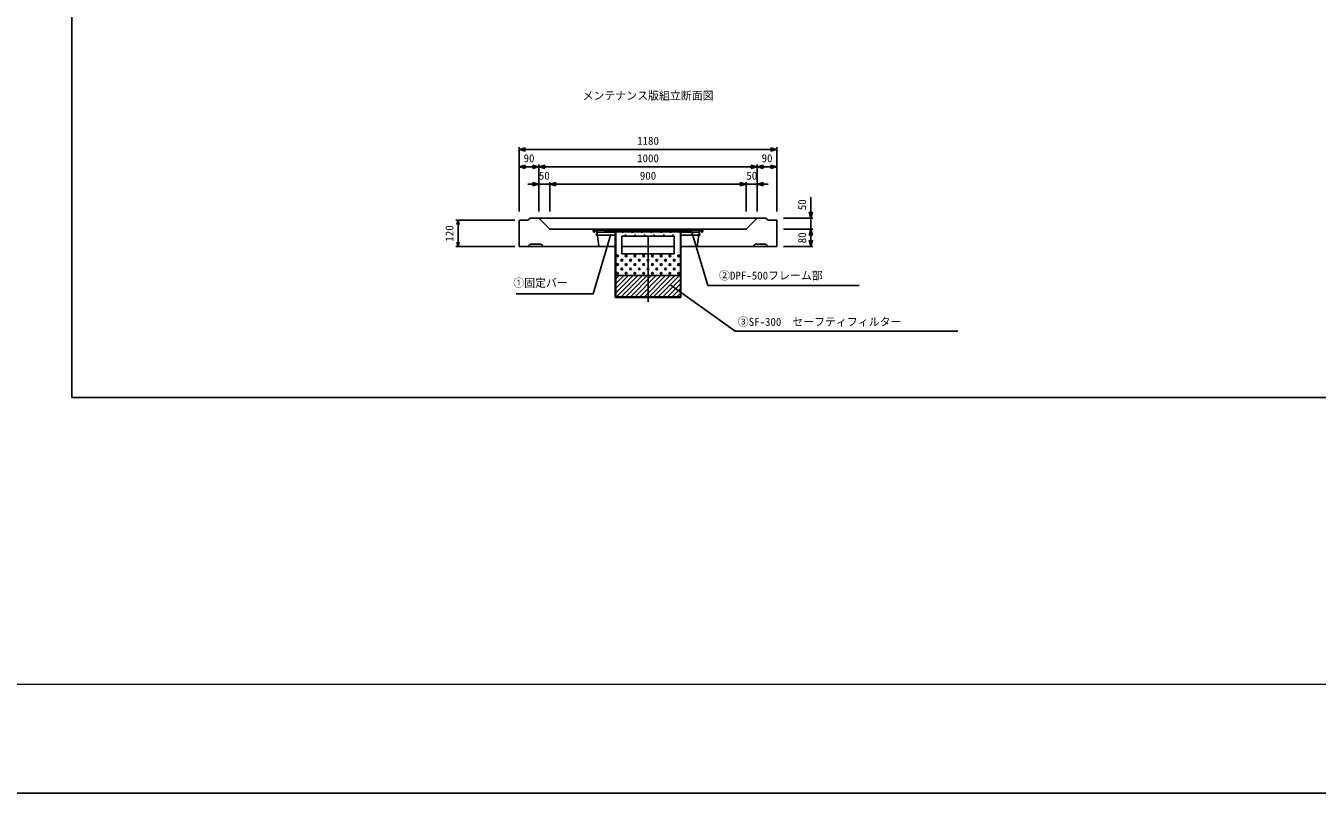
# Model space of a CAD drawing. Units: millimetres, scale not verified. Extents: x -10500 to 10500, y -7425 to 7425.
# Drawn here: x -1360 to 4554, y -7425 to -3909 of the extents above; entities that cross this region are included whole.
import ezdxf
from ezdxf.enums import TextEntityAlignment as Align

# ---------------------------------------------------------------- set-up
doc = ezdxf.new("R2010")
doc.units = ezdxf.units.MM
doc.header["$LTSCALE"] = 25
doc.linetypes.add('DOTTED', pattern=[1.75, 0.25, -1.5])
doc.linetypes.add('LONG_DASHED_DOTTED', pattern=[15.25, 12, -1.5, 0.25, -1.5])
for name, color, linetype, lineweight in [('0-0_CENTER', 7, 'LONG_DASHED_DOTTED', 25), ('0-1_DIM', 7, 'Continuous', 25), ('0-2_Defpoints', 5, 'Continuous', 25), ('0-3_HATCH', 6, 'Continuous', 25), ('0-5_OUTLINE', 3, 'Continuous', 25), ('0-6_OUTLINE2', 4, 'DOTTED', 25), ('0-7_TXT', 7, 'Continuous', 25), ('0-8_WAKU', 3, 'Continuous', 13)]:
    doc.layers.add(name, color=color, linetype=linetype, lineweight=lineweight)
doc.styles.add('ＭＳ ゴシック', font='')
doc.styles.get('ＭＳ ゴシック').set_extended_font_data('MS Gothic')

msp = doc.modelspace()

# ---------------------------------------------------------------- linework, layer by layer
at = {"layer": '0-0_CENTER'}
msp.add_line((1489.35, -5173.01), (1489.35, -4841.71), dxfattribs=at)
at = {"layer": '0-1_DIM'}
for p, q in [((899.35, -4465.23), (899.35, -4760.23)), ((899.35, -4475.23), (928.32, -4467.47)), ((899.35, -4475.23), (2079.35, -4475.23)), ((899.35, -4475.23), (928.32, -4483)), ((2079.35, -4475.23), (2050.37, -4467.47)), ((2079.35, -4475.23), (2050.37, -4483)), ((2079.35, -4465.23), (2079.35, -4760.23)), ((899.35, -4555.23), (928.32, -4547.47)), ((989.35, -4555.23), (960.37, -4547.47)), ((989.35, -4545.23), (989.35, -4760.23)), ((989.35, -4555.23), (1018.32, -4547.47)), ((1989.35, -4555.23), (1960.37, -4547.47)), ((1989.35, -4545.23), (1989.35, -4760.23)), ((1989.35, -4555.23), (2018.32, -4547.47)), ((2079.35, -4555.23), (2050.37, -4547.47)), ((899.35, -4555.23), (989.35, -4555.23)), ((899.35, -4555.23), (928.32, -4563)), ((989.35, -4555.23), (960.37, -4563)), ((989.35, -4555.23), (1989.35, -4555.23)), ((989.35, -4555.23), (1018.32, -4563)), ((1989.35, -4555.23), (1960.37, -4563)), ((1989.35, -4555.23), (2079.35, -4555.23)), ((1989.35, -4555.23), (2018.32, -4563)), ((2079.35, -4555.23), (2050.37, -4563)), ((989.35, -4635.23), (939.35, -4635.23)), ((989.35, -4635.23), (960.37, -4627.47)), ((989.35, -4635.23), (960.37, -4643)), ((989.35, -4635.23), (1039.35, -4635.23)), ((1039.35, -4625.23), (1039.35, -4760.23)), ((1039.35, -4635.23), (1068.32, -4627.47)), ((1039.35, -4635.23), (1939.35, -4635.23)), ((1039.35, -4635.23), (1068.32, -4643)), ((1939.35, -4635.23), (1910.37, -4627.47)), ((1939.35, -4635.23), (1910.37, -4643)), ((1939.35, -4625.23), (1939.35, -4760.23)), ((1939.35, -4635.23), (1989.35, -4635.23)), ((1989.35, -4635.23), (2018.32, -4643)), ((2234.35, -4694.63), (2234.35, -4790.23)), ((2234.35, -4790.23), (2226.58, -4761.25)), ((2234.35, -4790.23), (2242.11, -4761.25)), ((609.35, -4800.23), (879.35, -4800.23)), ((619.35, -4800.23), (614.17, -4819.55)), ((619.35, -4920.23), (619.35, -4800.23)), ((619.35, -4800.23), (624.52, -4819.55)), ((2244.35, -4790.23), (2109.35, -4790.23)), ((2244.35, -4840.23), (2109.35, -4840.23)), ((2234.35, -4840.23), (2226.58, -4869.21)), ((2234.35, -4840.23), (2234.35, -4790.23)), ((2234.35, -4920.23), (2234.35, -4840.23)), ((2234.35, -4840.23), (2242.11, -4869.21)), ((619.35, -4920.23), (614.17, -4900.91)), ((619.35, -4920.23), (624.52, -4900.91)), ((2234.35, -4920.23), (2226.58, -4891.25)), ((2234.35, -4920.23), (2242.11, -4891.25)), ((609.35, -4920.23), (879.35, -4920.23)), ((2244.35, -4920.23), (2109.35, -4920.23))]:
    msp.add_line(p, q, dxfattribs=at)
msp.add_lwpolyline([(2039.35, -4635.23), (1989.35, -4635.23), (2018.32, -4627.47)], dxfattribs=at)
at = {"layer": '0-2_Defpoints'}
msp.add_lwpolyline([(-10500, -7425), (10500, -7425), (10500, 7425), (-10500, 7425)], close=True, dxfattribs=at)
at = {"layer": '0-3_HATCH'}
for p, q in [((1339.35, -5134.95), (1421.06, -5053.23)), ((1339.35, -5113.74), (1399.85, -5053.23)), ((1339.35, -5092.52), (1378.64, -5053.23)), ((1339.35, -5071.31), (1357.42, -5053.23)), ((1342.28, -5153.23), (1442.28, -5053.23)), ((1363.49, -5153.23), (1463.49, -5053.23)), ((1384.7, -5153.23), (1484.7, -5053.23)), ((1405.92, -5153.23), (1505.92, -5053.23)), ((1427.13, -5153.23), (1527.13, -5053.23)), ((1448.34, -5153.23), (1548.34, -5053.23)), ((1469.55, -5153.23), (1569.55, -5053.23)), ((1490.77, -5153.23), (1590.77, -5053.23)), ((1511.98, -5153.23), (1611.98, -5053.23)), ((1533.19, -5153.23), (1633.19, -5053.23)), ((1554.41, -5153.23), (1639.35, -5068.29)), ((1575.62, -5153.23), (1639.35, -5089.51)), ((1596.83, -5153.23), (1639.35, -5110.72)), ((1618.05, -5153.23), (1639.35, -5131.93))]:
    msp.add_line(p, q, dxfattribs=at)
for centre in [(1349.35, -4963.23), (1389.35, -4963.23), (1429.35, -4963.23), (1469.35, -4963.23), (1509.35, -4963.23), (1549.35, -4963.23), (1589.35, -4963.23), (1629.35, -4963.23), (1349.35, -5003.23), (1369.35, -4983.23), (1369.35, -5023.23), (1389.35, -5003.23), (1409.35, -4983.23), (1409.35, -5023.23), (1429.35, -5003.23), (1449.35, -4983.23), (1449.35, -5023.23), (1469.35, -5003.23), (1489.35, -4983.23), (1489.35, -5023.23), (1509.35, -5003.23), (1529.35, -4983.23), (1529.35, -5023.23), (1549.35, -5003.23), (1569.35, -4983.23), (1569.35, -5023.23), (1589.35, -5003.23), (1609.35, -4983.23), (1609.35, -5023.23), (1629.35, -5003.23), (1349.35, -5043.23), (1389.35, -5043.23), (1429.35, -5043.23), (1469.35, -5043.23), (1509.35, -5043.23), (1549.35, -5043.23), (1589.35, -5043.23), (1629.35, -5043.23)]:
    msp.add_circle(centre, 4, dxfattribs=at)
at = {"layer": '0-5_OUTLINE'}
for p, q in [((899.35, -4800.23), (899.35, -4920.23)), ((899.35, -4800.23), (939.35, -4800.23)), ((989.35, -4790.23), (1039.35, -4840.23)), ((1039.35, -4840.23), (1939.35, -4840.23)), ((1239.35, -4855.23), (1236.85, -4840.23)), ((1241.85, -4855.23), (1241.85, -4843.23)), ((1241.85, -4843.23), (1736.85, -4843.23)), ((1243.85, -4855.23), (1243.85, -4845.23)), ((1244.35, -4855.23), (1246.85, -4845.23)), ((1264.35, -4920.23), (1254.35, -4845.23)), ((1289.35, -4843.23), (1299.35, -4853.23)), ((1292.17, -4843.23), (1290.76, -4844.65)), ((1292.17, -4843.23), (1300.17, -4851.23)), ((1686.52, -4843.23), (1678.52, -4851.23)), ((1689.35, -4843.23), (1679.35, -4853.23)), ((1686.52, -4843.23), (1687.93, -4844.65)), ((1714.35, -4920.23), (1724.35, -4845.23)), ((1734.35, -4855.23), (1731.85, -4845.23)), ((1734.85, -4855.23), (1734.85, -4845.23)), ((1736.85, -4855.23), (1736.85, -4843.23)), ((1739.35, -4855.23), (1741.85, -4840.23)), ((1939.35, -4840.23), (1989.35, -4790.23)), ((2029.35, -4790.23), (2039.35, -4800.23)), ((2079.35, -4800.23), (2039.35, -4800.23)), ((2079.35, -4800.23), (2079.35, -4920.23)), ((1239.35, -4855.23), (1244.35, -4855.23)), ((1255.68, -4855.23), (1339.35, -4855.23)), ((1257.41, -4868.23), (1339.35, -4868.23)), ((1299.35, -4853.23), (1297.93, -4854.65)), ((1299.35, -4853.23), (1679.35, -4853.23)), ((1300.17, -4851.23), (1678.52, -4851.23)), ((1339.35, -5153.23), (1339.35, -4853.23)), ((1341.35, -5153.23), (1341.35, -4853.23)), ((1369.35, -4953.23), (1369.35, -4873.23)), ((1369.35, -4873.23), (1609.35, -4873.23)), ((1609.35, -4953.23), (1609.35, -4873.23)), ((1637.35, -5153.23), (1637.35, -4853.23)), ((1639.35, -5153.23), (1639.35, -4853.23)), ((1639.35, -4855.23), (1723.01, -4855.23)), ((1639.35, -4868.23), (1721.28, -4868.23)), ((1679.35, -4853.23), (1680.76, -4854.65)), ((1734.35, -4855.23), (1739.35, -4855.23)), ((899.35, -4920.23), (1339.35, -4920.23)), ((939.35, -4920.23), (949.35, -4910.23)), ((949.35, -4910.23), (999.35, -4910.23)), ((999.35, -4910.23), (1009.35, -4920.23)), ((1369.35, -4920.23), (1609.35, -4920.23)), ((1369.35, -4953.23), (1609.35, -4953.23)), ((1639.35, -4920.23), (2079.35, -4920.23)), ((1339.35, -5053.23), (1639.35, -5053.23)), ((1339.35, -5151.23), (1639.35, -5151.23)), ((1339.35, -5153.23), (1639.35, -5153.23)), ((1639.26, -5153.23), (1639.35, -5153.15))]:
    msp.add_line(p, q, dxfattribs=at)
for points in [[(939.35, -4800.23), (949.35, -4790.23), (2029.35, -4790.23)], [(1243.85, -4845.23), (1288.52, -4845.23), (1297.93, -4854.65)], [(1734.85, -4845.23), (1690.17, -4845.23), (1680.76, -4854.65)], [(1969.35, -4920.23), (1979.35, -4910.23), (2029.35, -4910.23), (2039.35, -4920.23)]]:
    msp.add_lwpolyline(points, dxfattribs=at)
at = {"layer": '0-6_OUTLINE2'}
for p, q in [((1252.37, -4868.23), (1249.39, -4845.89)), ((1726.32, -4868.23), (1729.3, -4845.89)), ((1252.37, -4868.23), (1257.41, -4868.23)), ((1639.35, -4855.23), (1339.35, -4855.23)), ((1339.35, -4868.23), (1639.35, -4868.23)), ((1726.32, -4868.23), (1721.28, -4868.23)), ((1723.01, -4855.23), (1726.32, -4855.23)), ((1726.32, -4868.23), (1726.32, -4855.23))]:
    msp.add_line(p, q, dxfattribs=at)
msp.add_lwpolyline([(1252.37, -4868.23), (1252.37, -4855.23), (1255.68, -4855.23)], dxfattribs=at)
at = {"layer": '0-7_TXT'}
for p, q in [((-1150, -2.43), (-1150, -5612.43)), ((1762.85, -5098.7), (1686.52, -4843.23)), ((1237.56, -5137.53), (1319.57, -4863.08)), ((1237.56, -5137.53), (885.08, -5137.53)), ((1589.85, -5093.79), (1887.94, -5307.81)), ((1762.85, -5098.7), (2456.8, -5098.7)), ((1887.94, -5307.81), (2908.3, -5307.81))]:
    msp.add_line(p, q, dxfattribs=at)
msp.add_lwpolyline([(-1150, -5612.43), (8250, -5612.43), (8250, -2.43)], dxfattribs=at)
at = {"layer": '0-8_WAKU'}
msp.add_lwpolyline([(-10000, -6925), (10000, -6925), (10000, 6925), (-10000, 6925)], close=True, dxfattribs=at)

# ---------------------------------------------------------------- texts
at = {"layer": '0-1_DIM', "style": 'ＭＳ ゴシック'}
for s, p in [('1180', (1439.35, -4465.23)), ('90', (919.35, -4545.23)), ('1000', (1439.35, -4545.23)), ('90', (2009.35, -4545.23)), ('50', (989.35, -4625.23)), ('900', (1451.85, -4625.23)), ('50', (1939.35, -4625.23))]:
    msp.add_text(s, height=36.66, dxfattribs=at).set_placement(p, align=Align.BOTTOM_LEFT)
for s, p in [('50', (2224.35, -4754.03)), ('120', (609.35, -4897.73)), ('80', (2224.35, -4905.23))]:
    msp.add_text(s, height=36.66, rotation=90, dxfattribs=at).set_placement(p, align=Align.BOTTOM_LEFT)
at = {"layer": '0-7_TXT', "style": 'ＭＳ ゴシック'}
for s, p in [('メンテナンス版組立断面図', (1189.35, -4258.51)), ('①固定バー', (872.2, -5116.42)), ('②DPF-500フレーム部', (1814.53, -5082.85)), ('③SF-300\u3000セーフティフィルター', (1900.21, -5294.9))]:
    msp.add_text(s, height=36.66, dxfattribs=at).set_placement(p, align=Align.BOTTOM_LEFT)

doc.saveas('drawing.dxf')
